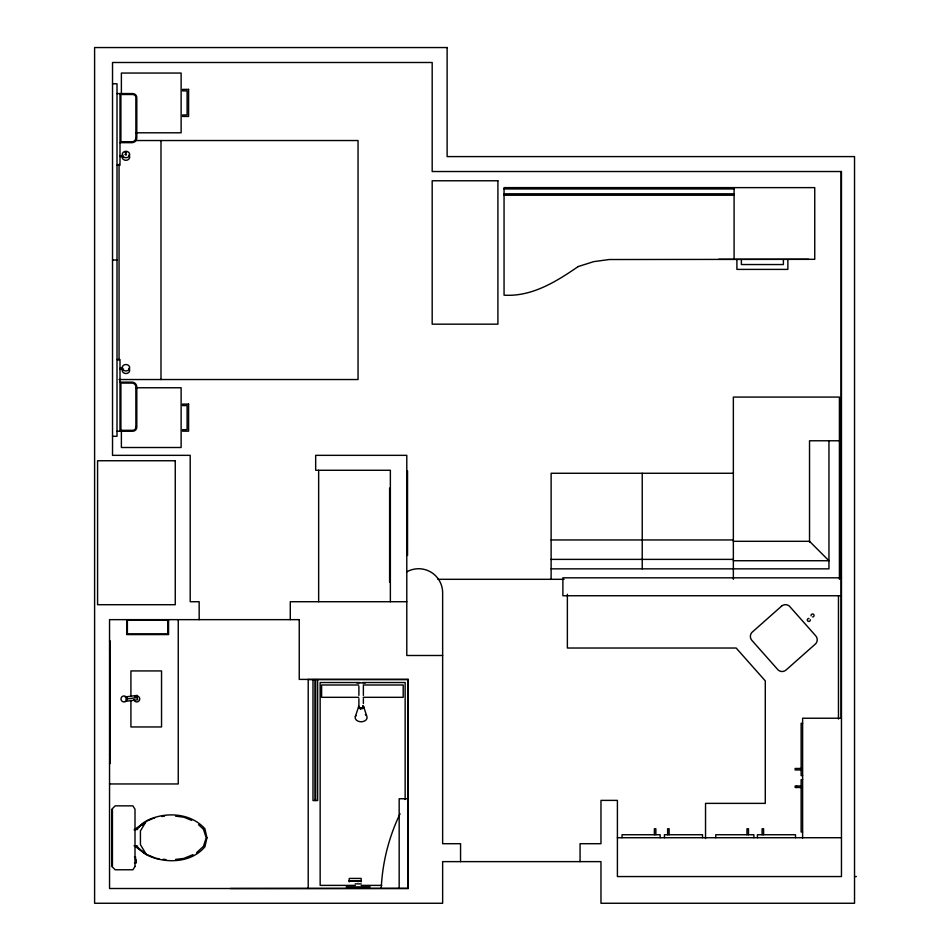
<?xml version="1.0" encoding="UTF-8"?>
<svg xmlns="http://www.w3.org/2000/svg" width="951" height="951" viewBox="0 0 951 951"><rect width="100%" height="100%" fill="white"/><g stroke="black" fill="none" stroke-linecap="round" stroke-linejoin="round"><path stroke-width="1.43" d="M358.896 707.116L361.142 708.21L363.306 707.271M355.365 716.507L358.67 706.534M141.949 825.48L145.218 822.472M196.595 852.667L203.455 846.331L206.201 837.795L203.455 829.248L198.557 824.731M135.018 830.009L143.874 822.948M134.186 830.009L143.565 822.948M362.26 707.924L363.08 707.663M154.894 817.717L144.469 822.009L136.635 829.248L134.436 829.248M193.005 854.64L183.876 858.408L175.578 859.431M125.663 699.116L137.324 697.582M125.033 701.422L137.622 699.77L137.039 695.395L126.673 696.762L126.959 698.949A2.984 2.984 0 0 1 122.477 701.529A2.984 2.984 0 0 1 122.477 696.358A2.984 2.984 0 0 1 126.959 698.949M161.741 816.493L164.511 816.16M359.549 707.889L361.713 708.174M112.527 83.771L117.009 83.771L117.009 436.295L112.527 436.295M117.009 93.567L132.676 93.567A4.125 4.125 0 0 1 136.801 97.691L136.801 137.836A4.838 4.838 0 0 1 131.963 142.674L119.992 142.674M135.957 132.795L181.13 132.795L181.13 73.049L121.383 73.049L121.383 93.448M134.959 140.534L358.04 140.534L358.04 379.532L119.053 379.532M119.992 155.964L122.239 155.964M119.992 156.487L122.239 156.487M117.009 165.26L119.992 165.26L119.992 93.567M504.054 188.952L734.089 188.952M504.054 193.814L734.089 193.814M504.054 195.228L734.089 195.228M112.527 260.027L117.009 260.027M117.009 359.549L119.992 359.549L119.992 431.243M119.992 368.334L122.239 368.334M119.992 368.857L122.239 368.857M119.992 382.147L131.963 382.147A4.838 4.838 0 0 1 136.801 386.986L136.801 427.13A4.125 4.125 0 0 1 132.676 431.243L117.009 431.243M135.957 387.758L181.13 387.758L181.13 447.505L121.383 447.505L121.383 430.018M839.412 440.777L809.527 440.777L809.527 542.094M406.79 471.018L407.539 471.018L407.539 555.408L406.79 555.408M733.352 473.265L551.116 473.265L551.116 579.314M390.362 488.136L389.613 488.136L389.613 582.238L390.362 582.238M551.116 539.954L733.352 539.954M733.352 541.309L809.527 541.309L828.951 560.733L733.352 560.733M551.116 559.378L733.352 559.378M551.116 568.853L828.951 568.853L828.951 440.777M841.457 577.816L562.885 577.816L562.885 595.742L841.457 595.742M437.947 579.314L564.038 579.314M406.79 601.721L290.281 601.721L290.281 619.648M109.543 641.022L110.28 641.022L110.28 763.51L109.543 763.51M109.543 649.985L110.28 649.985M442.643 655.489L406.79 655.489L406.79 455.339L315.673 455.339L315.673 470.269L390.362 470.269L390.362 601.721M308.207 679.537L408.134 679.537M359.716 682.533L320.154 682.533L320.154 885.381L355.317 885.381M362.652 682.533L405.15 682.533L405.15 799.494M356.839 682.901L365.434 682.901M358.693 684.993L321.604 684.993L321.604 697.321L358.693 697.321M363.139 684.993L403.2 684.993L403.2 697.321L363.139 697.321M841.457 718.231L802.62 718.231L802.62 838.093M802.62 723.307L801.134 723.307L801.134 775.588L802.62 775.588M109.543 754.547L110.28 754.547M801.134 768.456L795.155 768.456L795.155 769.941L801.134 769.941M802.62 779.689L801.134 779.689L801.134 831.97L802.62 831.97M109.543 783.957L178.253 783.957L178.253 619.648M801.134 786.002L795.155 786.002L795.155 787.499L801.134 787.499M408.134 798.745L399.17 798.745L399.17 888.365M134.65 829.498L137.61 829.498M617.401 837.724L841.457 837.724M134.65 846.081L137.61 846.081M134.436 846.331L136.635 846.331L144.469 853.57L154.894 857.873M134.436 856.946L135.565 856.946L135.565 859.93L136.302 859.93L136.302 862.926L134.436 862.926M854.533 876.56L856.399 876.56M349.207 880.899L361.154 880.899M349.207 881.006L361.154 881.006M355.187 883.883L361.154 883.883M361.19 885.381L381.696 885.381M346.223 886.867L370.117 886.867M408.134 888.365L230.534 888.507M175.578 816.16L183.876 817.182L191.698 820.404M156.202 858.408L158.972 858.741M163.12 859.252L165.89 859.597M362.723 706.224L363.306 706.843M134.186 845.582L143.565 852.631M135.018 845.582L143.874 852.631M358.896 706.985L359.193 707.663M363.591 706.51L366.896 716.46A5.979 4.208 0 0 1 360.393 721.761A5.979 4.208 0 0 1 355.947 715.497M363.377 707.116L363.306 708.198M125.377 696.928L125.461 697.57M841.088 171.525L841.088 717.827M839.412 579.314L839.412 397.078L733.352 397.078L733.352 579.314M838.473 595.742L838.473 719.063M808.671 259.314L718.671 259.314M796.653 786.002L796.653 787.499M795.5 837.724L795.5 834.74L757.412 834.74L757.412 837.724M787.868 259.694L787.868 269.395L736.894 269.395L736.894 259.694M783.386 259.694L783.386 264.544L741.376 264.544L741.376 259.694M763.594 834.74L763.594 828.761L762.096 828.761L762.096 834.74M753.87 837.724L753.87 834.74L715.77 834.74L715.77 837.724M748.473 834.74L748.473 828.761L746.975 828.761L746.975 834.74M734.089 187.62L734.089 259.314M705.535 838.509L705.535 803.369L765.282 803.369L765.282 680.88L736.157 648.023L567.367 648.023L567.367 594.256M702.516 837.724L702.516 834.74L664.428 834.74L664.428 837.724M669.112 834.74L669.112 828.761L667.626 828.761L667.626 834.74M660.137 837.724L660.137 834.74L622.049 834.74L622.049 837.724M655.857 834.74L655.857 828.761L654.371 828.761L654.371 834.74M642.234 473.265L642.234 568.853M580.062 861.63L580.062 843.703L600.973 843.703L600.973 800.385L617.401 800.385L617.401 876.56L841.457 876.56L841.457 171.525L432.182 171.525L432.182 62.493L112.527 62.493L112.527 455.339L190.2 455.339L190.2 601.721L199.163 601.721L199.163 619.648M460.557 861.63L460.557 843.703L442.643 843.703L442.643 592.758A24.025 24.025 0 0 0 406.79 571.848M408.134 679.394L408.134 888.507M363.377 686.265L363.377 695.407M363.377 698.664L363.377 703.538M361.154 881.874L361.154 878.427L349.207 878.427L349.207 881.874M360.56 708.043L360.56 708.959M358.896 686.265L358.896 695.407M358.896 698.664L358.896 705.369M358.17 880.899L358.17 881.755M318.656 470.269L318.656 601.721M317.646 679.537L317.646 800.528L312.986 800.528L312.986 679.537M315.684 679.537L315.684 800.528M314.947 679.537L314.947 800.528M308.207 679.394L308.207 888.507M168.553 619.648L168.553 634.579L126.721 634.579L126.721 619.648M160.992 140.534L160.992 379.532M130.917 696.001L130.917 670.93L161.539 670.93L161.539 726.956L130.917 726.956L130.917 700.423M122.239 155.726L122.239 156.713M122.239 368.096L122.239 369.095M119.053 164.285L119.053 360.227M112.432 809.408L112.432 866.171M136.73 695.954A2.984 2.984 0 0 1 139.714 698.688A2.984 2.984 0 0 1 137.253 701.886A2.984 2.984 0 0 1 133.853 699.722M134.626 696.833A2.984 2.984 0 0 1 135.244 696.358M381.244 888.365A191.971 191.971 0 0 1 400.062 813.771M362.925 705.713A2.544 1.795 0 0 1 363.104 708.138A2.544 1.795 0 0 1 359.692 708.471A2.544 1.795 0 0 1 358.919 706.106M365.339 714.581A5.979 4.208 0 0 1 366.29 715.449M128.896 155.12A3.733 3.21 0 0 1 128.456 159.459A3.733 3.21 0 0 1 123.416 159.459A3.733 3.21 0 0 1 122.976 155.12M128.896 368.334A3.733 3.21 0 0 1 128.456 372.661A3.733 3.21 0 0 1 123.416 372.661A3.733 3.21 0 0 1 122.976 368.334M811.12 615.856A1.498 1.498 0 0 1 812.309 614.001A1.498 1.498 0 0 1 814.056 615.333A1.498 1.498 0 0 1 812.57 616.961M810.3 619.683A1.498 1.486 39.8 0 1 808.98 621.431A1.498 1.486 39.8 0 1 807.34 619.957A1.498 1.486 39.8 0 1 808.944 618.471M135.886 137.8L135.85 138.347A3.911 3.911 0 0 1 132.474 141.711L120.908 141.747L120.908 94.482L133.092 94.518A3.198 3.198 0 0 1 135.85 97.275L135.886 137.8M135.886 427.094L135.85 427.546A3.198 3.198 0 0 1 133.092 430.304L120.908 430.327L120.908 383.063L132.474 383.098A3.911 3.911 0 0 1 135.85 386.475L135.886 427.094M125.211 151.982C126.198 154.466 127.386 150.187 125.211 151.982M125.211 154.359C126.198 156.844 127.386 152.564 125.211 154.359M206.961 837.795L204.893 846.83C190.985 863.342 164.832 863.948 146.549 854.794L140.427 844.666L140.427 830.912L146.549 820.784C164.951 811.381 190.592 812.689 204.893 828.749L206.961 837.795M135.006 866.409L132.914 869.773L115.166 869.773L111.861 866.456L111.861 809.17L115.178 805.854L132.89 805.854L135.006 809.242L135.006 866.409M781.556 606.144L751.849 632.474A5.92 5.92 0 0 0 751.849 640.332L778.18 670.039A5.92 5.92 0 0 0 786.037 670.039L815.744 643.708A5.92 5.92 0 0 0 815.744 635.85L789.413 606.144A5.92 5.92 0 0 0 781.556 606.144M578.196 266.565C556.169 281.674 531.811 296.938 504.054 295.167L504.054 187.62L814.745 187.62L814.745 259.314L609.151 259.528L593.674 261.644L578.196 266.565M447.125 47.55L94.601 47.55L94.601 903.26L442.643 903.26L442.643 861.63L600.973 861.63L600.973 903.26L854.533 903.26L854.533 156.594L447.125 156.594L447.125 47.55M188.595 89.382L182.616 89.382L182.616 90.88L187.097 90.88L187.097 114.964L182.616 114.964L182.616 116.462L188.595 116.462L188.595 89.382M497.908 180.773L432.182 180.773L432.182 324.172L497.908 324.172L497.908 180.773M188.595 404.092L182.616 404.092L182.616 405.59L187.097 405.59L187.097 429.674L182.616 429.674L182.616 431.172L188.595 431.172L188.595 404.092M175.257 460.748L97.584 460.748L97.584 604.705L175.257 604.705L175.257 460.748M299.244 619.648L109.543 619.648L109.543 888.507L408.288 888.507L408.288 679.394L299.244 679.394L299.244 619.648M167.887 620.302L127.386 620.302L127.386 633.925L167.887 633.925L167.887 620.302M123.666 157.07A3.733 3.21 0 0 0 129.645 154.942A3.733 3.21 0 0 0 124.51 151.554A3.733 3.21 0 0 0 123.666 157.07M123.666 370.284A3.733 3.21 0 0 0 129.645 368.156A3.733 3.21 0 0 0 124.51 364.756A3.733 3.21 0 0 0 123.666 370.284"/></g></svg>
